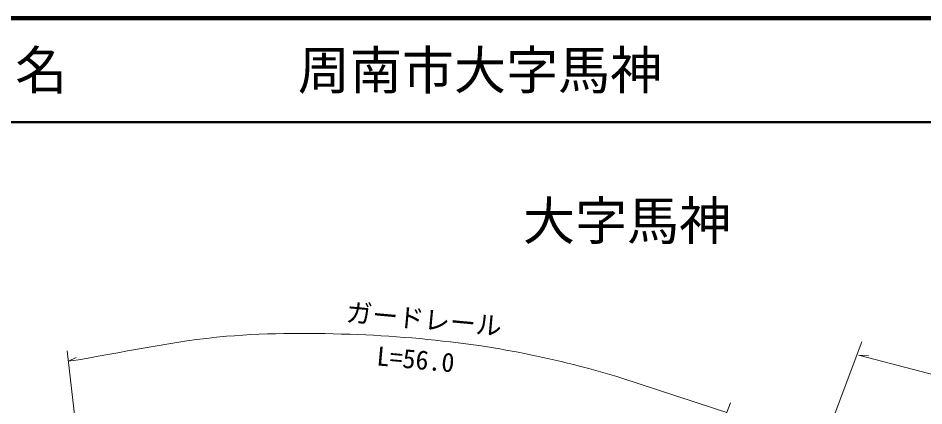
# Model space of a CAD drawing. Units: millimetres, scale not verified. Extents: x 40000 to 680000, y 20000 to 380000.
# Drawn here: x 378149 to 465167, y 342766 to 380000 of the extents above; entities that cross this region are included whole.
import ezdxf
from ezdxf.enums import TextEntityAlignment as Align

# ---------------------------------------------------------------- set-up
doc = ezdxf.new("R2010")
doc.units = ezdxf.units.MM
doc.header["$LTSCALE"] = 1000
doc.layers.add('M-BMK-HTXT', color=7, linetype='Continuous')
for name, color, linetype, lineweight in [('M-STR-HTXT', 7, 'Continuous', 13), ('M-TTL', 2, 'Continuous', 140), ('M-TTL-LINE', 7, 'Continuous', 50), ('M-TTL-TXT', 7, 'Continuous', 50)]:
    doc.layers.add(name, color=color, linetype=linetype, lineweight=lineweight)
doc.styles.add('ＭＳ ゴシック', font='')
doc.styles.get('ＭＳ ゴシック').set_extended_font_data('MS Gothic')

msp = doc.modelspace()

# ---------------------------------------------------------------- linework, layer by layer
at = {"layer": 'M-STR-HTXT'}
for p, q in [((447395.3, 317681.6), (459219.4, 348900.4)), ((385542.4, 325176.7), (382858.6, 348036.4)), ((382996.3, 347045.9), (383733.3, 347408.5)), ((458879.1, 347624.5), (459837.6, 347612.5)), ((458879.1, 347624.5), (487266.3, 340252.3)), ((438499.2, 321889.2), (446594.5, 343070.1))]:
    msp.add_line(p, q, dxfattribs=at)
msp.add_open_spline([(382996.3, 347045.9), (388049.9, 347845.5), (393059.1, 349010.6), (398157.1, 349444.7), (402355.7, 349802.2), (406587, 349775.2), (410797.6, 349608.6), (414755.7, 349452.1), (418712.4, 349096.5), (422630.9, 348516.6), (425815, 348045.3), (428974.9, 347386.8), (432091.1, 346580.7), (436876.3, 345342.8), (441522, 343617.6), (446237.5, 342136)], degree=3, knots=[0, 0, 0, 0, 1, 1, 1, 2, 2, 2, 3, 3, 3, 4, 4, 4, 5, 5, 5, 5], dxfattribs=at)
at = {"layer": 'M-TTL'}
msp.add_line((679999.9, 379999.9), (40000, 379999.9), dxfattribs=at)
at = {"layer": 'M-TTL-LINE'}
msp.add_line((40000, 369999.9), (679999.9, 369999.9), dxfattribs=at)

# ---------------------------------------------------------------- texts
at = {"layer": 'M-BMK-HTXT', "style": 'ＭＳ ゴシック'}
msp.add_text('大字馬神', height=3666, dxfattribs=at).set_placement((426649.3, 357603.5), align=Align.BOTTOM_LEFT)
at = {"layer": 'M-STR-HTXT', "style": 'ＭＳ ゴシック'}
msp.add_text('ガードレール', height=1833, rotation=354.727, dxfattribs=at).set_placement((409543.1, 350323.8), align=Align.BOTTOM_LEFT)
msp.add_text('L=56.0', height=1833, rotation=354.727, dxfattribs=at).set_placement((416206.3, 345773.4), align=Align.BOTTOM_CENTER)
at = {"layer": 'M-TTL-TXT', "style": 'ＭＳ ゴシック'}
for s, p in [('地 名', (370379.5, 374999.9)), ('周南市大字馬神', (405023.6, 374999.9))]:
    msp.add_text(s, height=3666, dxfattribs=at).set_placement(p, align=Align.MIDDLE_LEFT)

doc.saveas('drawing.dxf')
